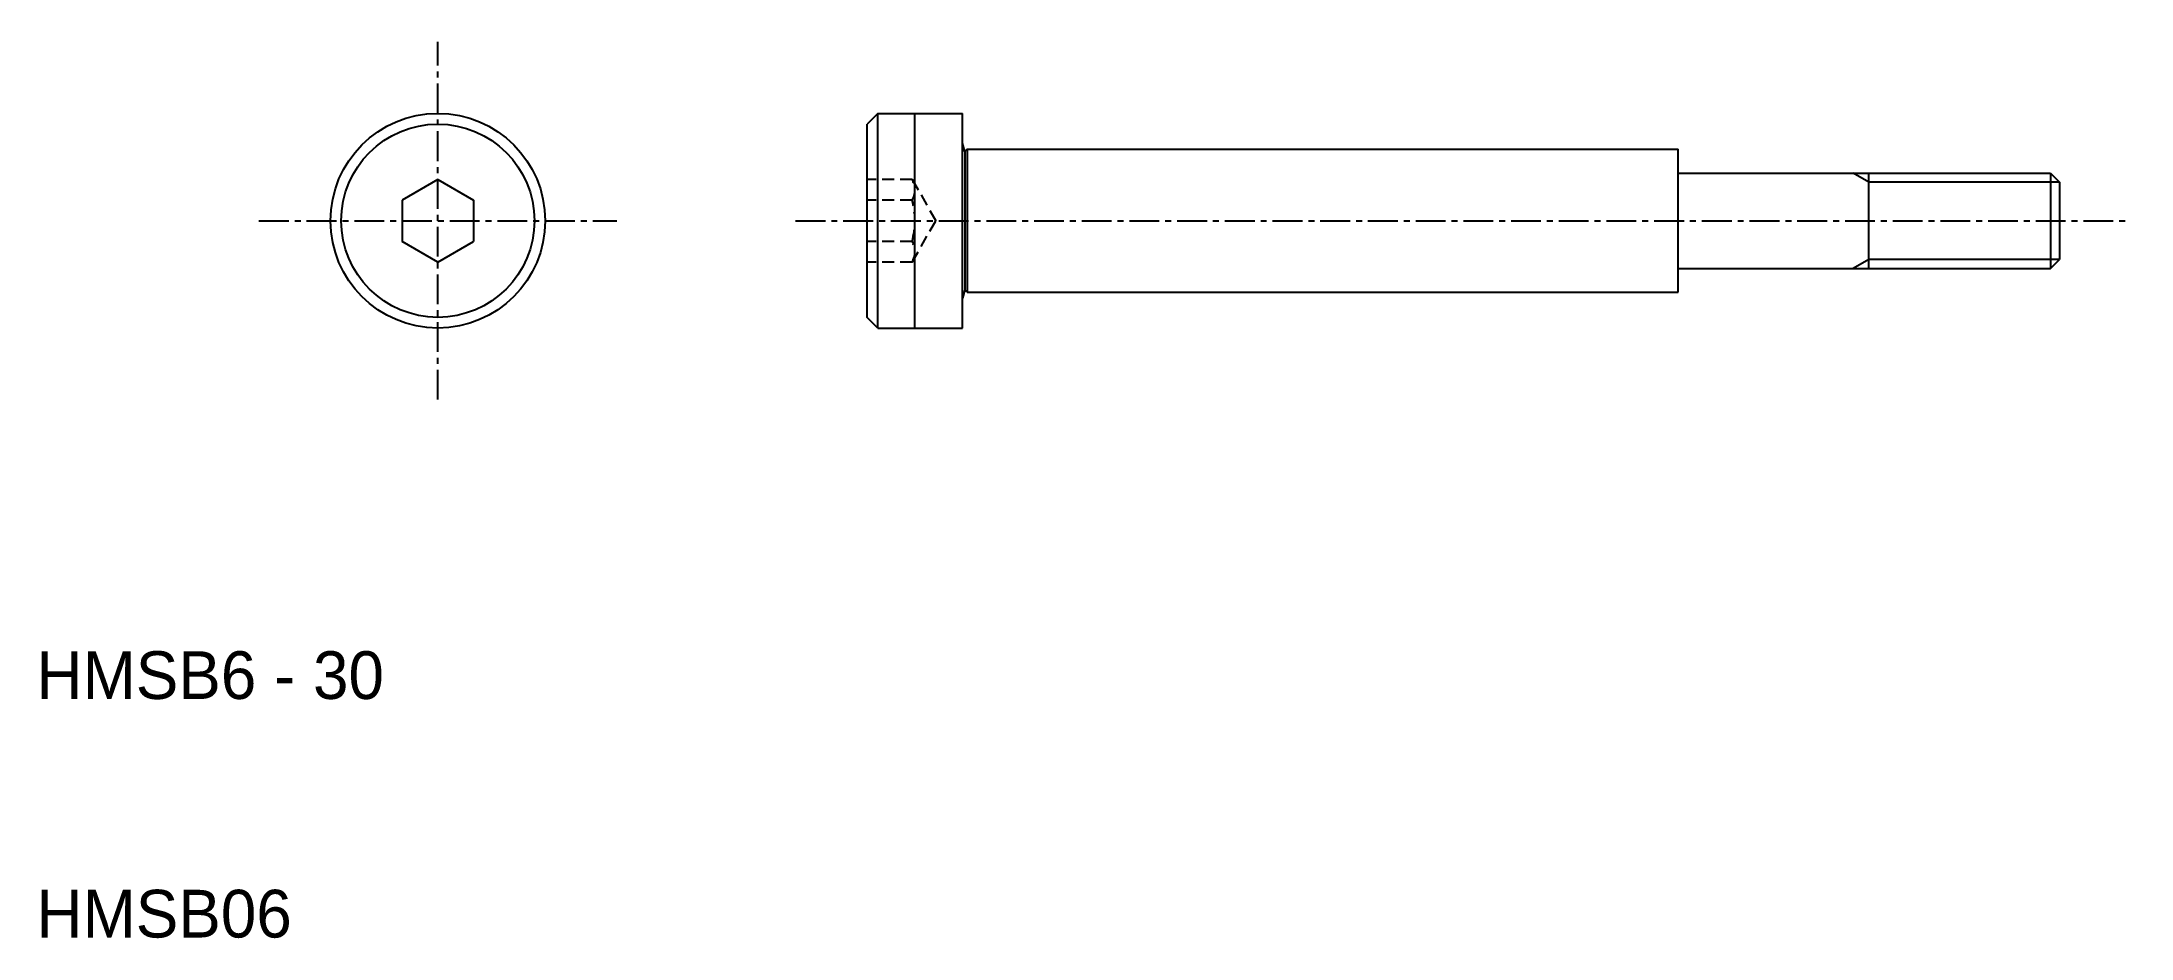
# Model space of a CAD drawing. Extents: x 10.2 to 97.8, y 10 to 47.5.
import ezdxf

# ---------------------------------------------------------------- set-up
doc = ezdxf.new("R2010")
doc.units = 0
doc.linetypes.add('CENTER', pattern=[2, 1.25, -0.25, 0.25, -0.25])
doc.linetypes.add('DASHED', pattern=[0.75, 0.5, -0.25])
doc.layers.get('0').update_dxf_attribs({"linetype": 'CONTINUOUS'})
doc.layers.add('CENTER', color=1, linetype='CENTER')

msp = doc.modelspace()

# ---------------------------------------------------------------- linework, layer by layer
at = {"color": 7, "linetype": 'CONTINUOUS'}
for p, q in [((45.275, 44.547), (44.825, 44.097)), ((44.825, 35.997), (44.825, 44.097)), ((45.275, 44.547), (48.825, 44.547)), ((45.275, 35.547), (45.275, 44.547)), ((46.825, 35.547), (46.825, 44.547)), ((48.825, 43.297), (48.825, 44.547)), ((48.825, 36.797), (48.825, 43.297)), ((48.925, 42.947), (48.825, 43.297)), ((49.025, 43.047), (48.925, 42.947)), ((48.925, 42.947), (48.925, 37.147)), ((49.025, 43.047), (78.825, 43.047)), ((49.025, 43.047), (49.025, 37.047)), ((78.825, 42.047), (78.825, 43.047)), ((26.825, 41.779), (25.325, 40.913)), ((26.825, 41.779), (28.325, 40.913)), ((78.825, 42.047), (94.446, 42.047)), ((78.825, 38.047), (78.825, 42.047)), ((86.825, 38.047), (86.825, 42.047)), ((94.446, 42.047), (94.446, 38.047)), ((94.446, 42.047), (94.825, 41.668)), ((94.825, 41.668), (94.825, 38.426)), ((25.325, 40.913), (25.325, 39.181)), ((28.325, 40.913), (28.325, 39.181)), ((26.825, 38.315), (25.325, 39.181)), ((26.825, 38.315), (28.325, 39.181)), ((78.825, 38.047), (94.446, 38.047)), ((78.825, 37.047), (78.825, 38.047)), ((94.446, 38.047), (94.825, 38.426)), ((48.925, 37.147), (48.825, 36.797)), ((48.825, 35.547), (48.825, 36.797)), ((49.025, 37.047), (48.925, 37.147)), ((49.025, 37.047), (78.825, 37.047)), ((45.275, 35.547), (44.825, 35.997)), ((45.275, 35.547), (48.825, 35.547))]:
    msp.add_line(p, q, dxfattribs=at)
at = {"color": 3, "linetype": 'DASHED'}
for p, q in [((46.709, 41.779), (44.825, 41.779)), ((46.709, 41.779), (47.709, 40.047)), ((46.709, 40.913), (44.825, 40.913)), ((46.709, 38.315), (47.709, 40.047)), ((46.709, 39.181), (44.825, 39.181)), ((46.709, 38.315), (44.825, 38.315))]:
    msp.add_line(p, q, dxfattribs=at)
at = {"color": 3, "linetype": 'CONTINUOUS'}
for p, q in [((86.825, 41.668), (86.169, 42.047)), ((94.825, 41.668), (86.825, 41.668)), ((86.825, 38.426), (86.169, 38.047)), ((94.825, 38.426), (86.825, 38.426))]:
    msp.add_line(p, q, dxfattribs=at)
at = {"color": 7, "linetype": 'CONTINUOUS'}
for radius in [4.5, 4.05]:
    msp.add_circle((26.825, 40.047), radius, dxfattribs=at)
at = {"color": 3, "linetype": 'DASHED'}
for centre, radius, start, end in [((45.959, 41.346), 0.866, 330, 30), ((43.535, 40.047), 3.29, 344.73852, 15.26148), ((45.959, 38.748), 0.866, 330, 30)]:
    msp.add_arc(centre, radius, start, end, dxfattribs=at)
at = {"layer": 'CENTER', "color": 1, "linetype": 'CENTER'}
for p, q in [((26.825, 32.547), (26.825, 47.547)), ((19.325, 40.047), (34.325, 40.047)), ((41.825, 40.047), (97.825, 40.047))]:
    msp.add_line(p, q, dxfattribs=at)

# ---------------------------------------------------------------- texts
at = {"color": 7, "linetype": 'CONTINUOUS'}
for s, p in [('HMSB6 - 30', (10, 20)), ('HMSB06', (10, 10))]:
    msp.add_text(s, height=2, dxfattribs=at).set_placement(p)

doc.saveas('drawing.dxf')
